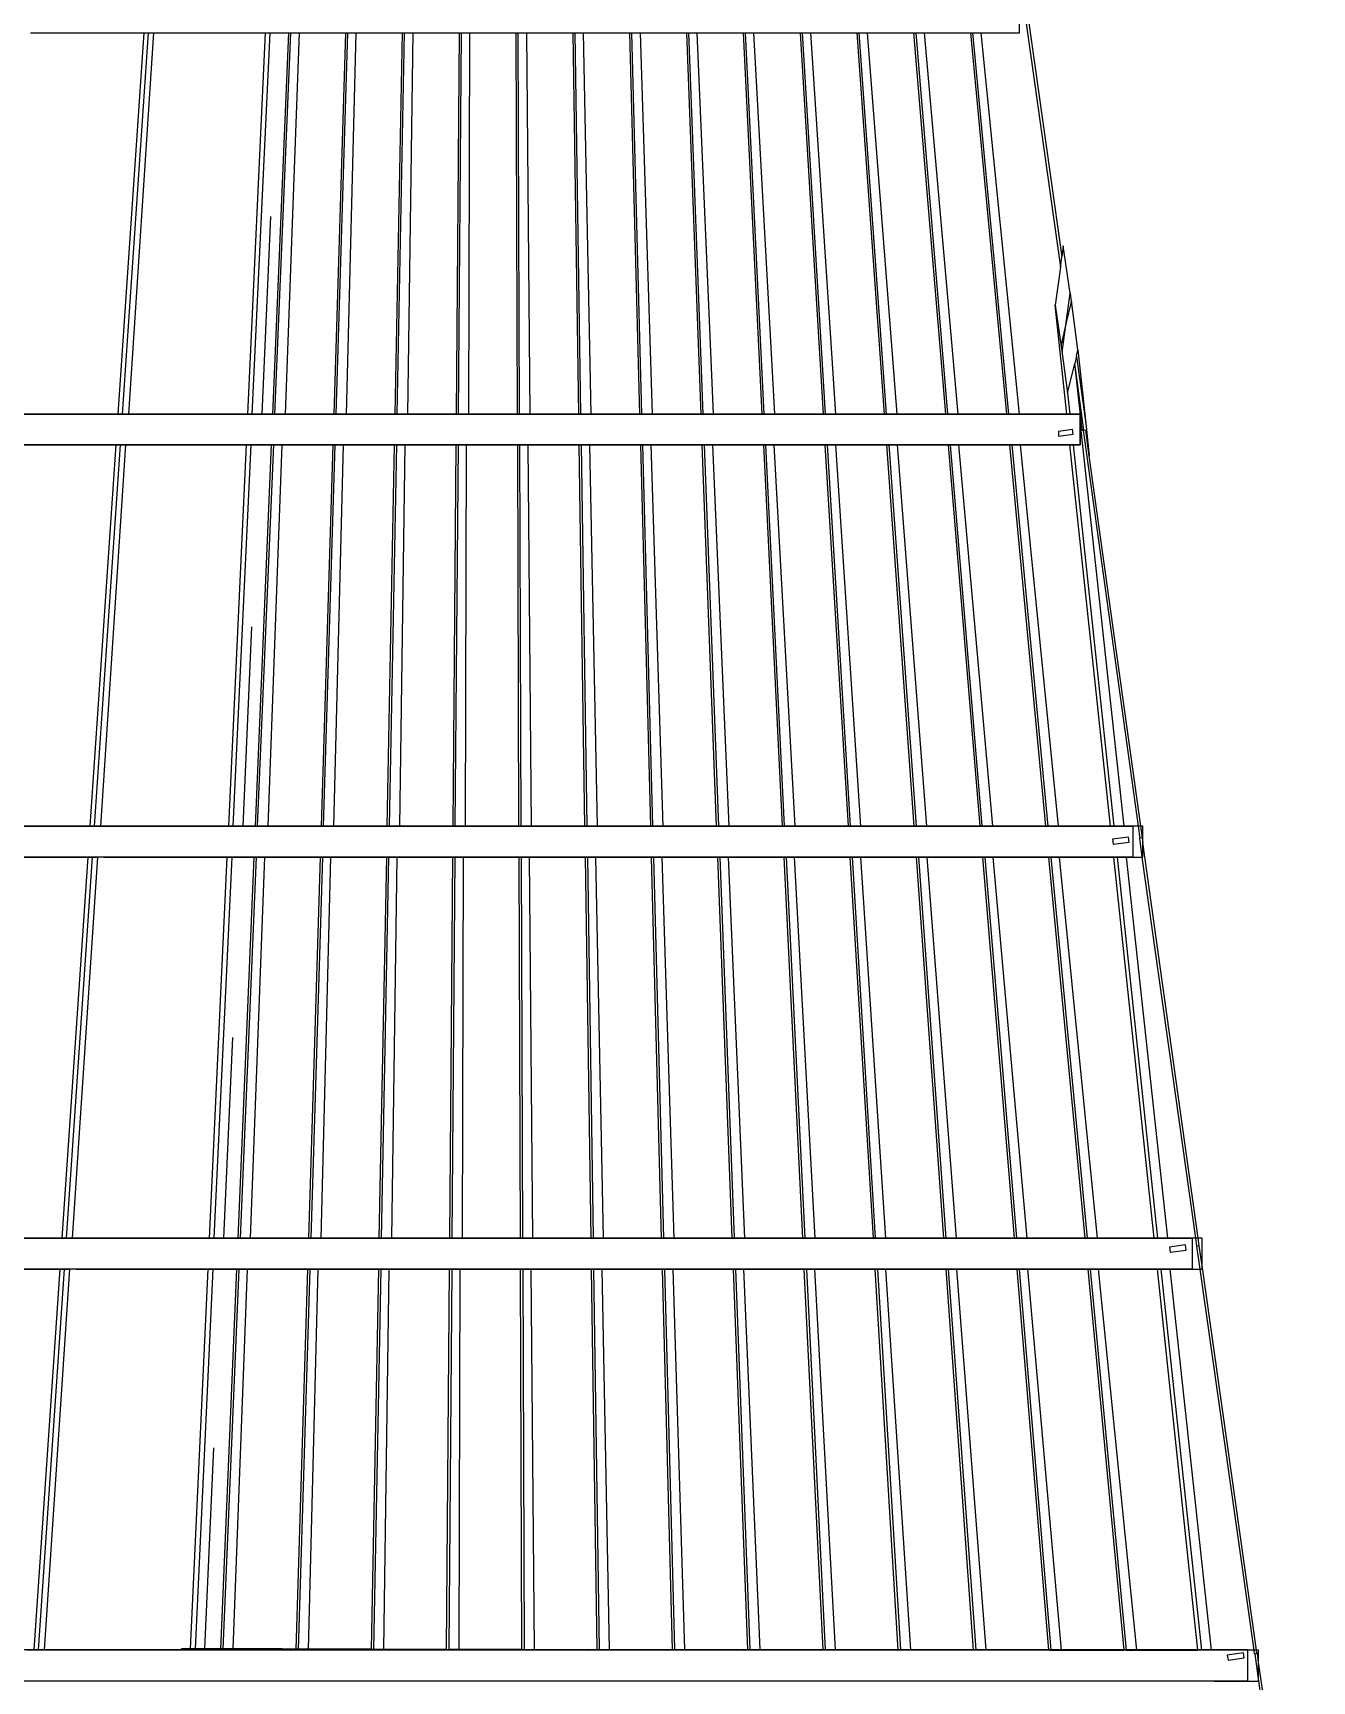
# Model space of a CAD drawing. Header units: millimetres. Extents: x 90964 to 877642, y 656808 to 1438307.
# Drawn here: x 858242 to 870658, y 1205727 to 1221727 of the extents above; entities that cross this region are included whole.
import ezdxf

# ---------------------------------------------------------------- set-up
doc = ezdxf.new("R2010")
doc.units = ezdxf.units.MM
doc.header["$LTSCALE"] = 300
doc.layers.add('ProfileEdges', color=7, linetype='Continuous')
doc.layers.add('SectionCutEdges', color=7, linetype='Continuous')

msp = doc.modelspace()

# ---------------------------------------------------------------- linework, layer by layer
at = {"color": 251}
for p, q in [((859318.6, 1221726.5), (859066.4, 1218026.5)), ((859359.7, 1221726.5), (859107.5, 1218026.5)), ((859412.6, 1221726.5), (859169.6, 1218026.5)), ((860328.6, 1218026.5), (860501.1, 1221726.5)), ((860540.1, 1221726.5), (860367.6, 1218026.5)), ((860723.9, 1221726.5), (860567.6, 1218026.5)), ((860743.6, 1221726.5), (860587.3, 1218026.5)), ((860825.3, 1221726.5), (860689.2, 1218026.5)), ((861275.5, 1221726.5), (861161.5, 1218026.5)), ((861295.2, 1221726.5), (861181.2, 1218026.5)), ((861376.8, 1221726.5), (861283, 1218026.5)), ((861827.1, 1221726.5), (861755.3, 1218026.5)), ((861846.8, 1221726.5), (861775, 1218026.5)), ((861928.4, 1221726.5), (861876.8, 1218026.5)), ((862378.7, 1221726.5), (862349.1, 1218026.5)), ((862398.4, 1221726.5), (862368.8, 1218026.5)), ((862480, 1221726.5), (862470.6, 1218026.5)), ((862930.3, 1221726.5), (862943, 1218026.5)), ((862949.9, 1221726.5), (862962.6, 1218026.5)), ((863031.6, 1221726.5), (863064.4, 1218026.5)), ((863481.8, 1221726.5), (863536.8, 1218026.5)), ((863501.5, 1221726.5), (863556.4, 1218026.5)), ((863583.2, 1221726.5), (863658.2, 1218026.5)), ((864033.4, 1221726.5), (864130.6, 1218026.5)), ((864053.1, 1221726.5), (864150.2, 1218026.5)), ((864134.8, 1221726.5), (864252.1, 1218026.5)), ((864584.9, 1221726.5), (864724.3, 1218026.5)), ((864604.6, 1221726.5), (864744, 1218026.5)), ((864686.4, 1221726.5), (864845.9, 1218026.5)), ((865136.5, 1221726.5), (865318.1, 1218026.5)), ((865156.1, 1221726.5), (865337.8, 1218026.5)), ((865237.9, 1221726.5), (865439.7, 1218026.5)), ((865688, 1221726.5), (865911.9, 1218026.5)), ((865707.7, 1221726.5), (865931.5, 1218026.5)), ((865789.5, 1221726.5), (866033.5, 1218026.5)), ((866239.5, 1221726.5), (866505.6, 1218026.5)), ((866259.2, 1221726.5), (866525.3, 1218026.5)), ((866341.1, 1221726.5), (866627.4, 1218026.5)), ((866791, 1221726.5), (867099.4, 1218026.5)), ((866810.7, 1221726.5), (867119, 1218026.5)), ((866892.8, 1221726.5), (867221.1, 1218026.5)), ((867342.5, 1221726.5), (867693.1, 1218026.5)), ((867362.2, 1221726.5), (867712.7, 1218026.5)), ((867444.4, 1221726.5), (867815, 1218026.5)), ((860549.3, 1219945.7), (860463.9, 1218026.5)), ((868311.2, 1219201.3), (868320.2, 1219117)), ((868277.3, 1218026.5), (868165, 1219084.4)), ((868386.2, 1218649.3), (868464.7, 1217910.1)), ((868425.2, 1217870.2), (868354.8, 1218517.4)), ((868285.8, 1218228.1), (868307.2, 1218026.5)), ((868406.9, 1217864.3), (868416.3, 1217865.6)), ((868434.9, 1217869), (868416, 1217868.9)), ((868416.3, 1217865.6), (868416.3, 1217865.6)), ((868833.2, 1214026.5), (868416.3, 1217865.6)), ((868425.2, 1217870.2), (868440, 1217870.2)), ((868440, 1217870.2), (868443.8, 1217870.1)), ((868460.9, 1217871.6), (868468.7, 1217872.6)), ((868468.6, 1217873.3), (868468.7, 1217872.9)), ((868468.7, 1217872.9), (868469, 1217872.8)), ((868468.7, 1217872.9), (868468.7, 1217872.7)), ((868469, 1217872.8), (868468.7, 1217872.7)), ((868468.7, 1217872.7), (868468.7, 1217872.6)), ((868469, 1217872.8), (868495.8, 1217620.8)), ((859046.5, 1217726.5), (858794.3, 1214026.5)), ((859088, 1217726.5), (858835.8, 1214026.5)), ((859140.3, 1217726.5), (858896.8, 1214026.5)), ((860142.3, 1214026.5), (860314.8, 1217726.5)), ((860356, 1217726.5), (860183.5, 1214026.5)), ((860555.2, 1217726.5), (860399, 1214026.5)), ((860576.3, 1217726.5), (860420, 1214026.5)), ((860657, 1217726.5), (860520.6, 1214026.5)), ((861152.5, 1217726.5), (861038.5, 1214026.5)), ((861173.6, 1217726.5), (861059.5, 1214026.5)), ((861254.3, 1217726.5), (861160.1, 1214026.5)), ((861749.7, 1217726.5), (861678, 1214026.5)), ((861770.8, 1217726.5), (861699, 1214026.5)), ((861851.5, 1217726.5), (861799.5, 1214026.5)), ((862347, 1217726.5), (862317.4, 1214026.5)), ((862368.1, 1217726.5), (862338.5, 1214026.5)), ((862448.7, 1217726.5), (862439, 1214026.5)), ((862944.2, 1217726.5), (862956.9, 1214026.5)), ((862965.3, 1217726.5), (862978, 1214026.5)), ((863046, 1217726.5), (863078.5, 1214026.5)), ((863541.5, 1217726.5), (863596.4, 1214026.5)), ((863562.5, 1217726.5), (863617.4, 1214026.5)), ((863643.2, 1217726.5), (863717.9, 1214026.5)), ((864138.7, 1217726.5), (864235.8, 1214026.5)), ((864159.7, 1217726.5), (864256.9, 1214026.5)), ((864240.4, 1217726.5), (864357.4, 1214026.5)), ((864735.9, 1217726.5), (864875.3, 1214026.5)), ((864756.9, 1217726.5), (864896.3, 1214026.5)), ((864837.7, 1217726.5), (864996.9, 1214026.5)), ((865333.1, 1217726.5), (865514.7, 1214026.5)), ((865354.1, 1217726.5), (865535.7, 1214026.5)), ((865435, 1217726.5), (865636.4, 1214026.5)), ((865930.3, 1217726.5), (866154.1, 1214026.5)), ((865951.3, 1217726.5), (866175.2, 1214026.5)), ((866032.2, 1217726.5), (866275.8, 1214026.5)), ((866527.4, 1217726.5), (866793.5, 1214026.5)), ((866548.5, 1217726.5), (866814.6, 1214026.5)), ((866629.5, 1217726.5), (866915.3, 1214026.5)), ((867124.6, 1217726.5), (867432.9, 1214026.5)), ((867145.6, 1217726.5), (867454, 1214026.5)), ((867226.8, 1217726.5), (867554.8, 1214026.5)), ((867721.7, 1217726.5), (868072.3, 1214026.5)), ((867742.8, 1217726.5), (868093.3, 1214026.5)), ((867824, 1217726.5), (868194.3, 1214026.5)), ((868701.4, 1214026.5), (868308.6, 1217726.5)), ((868340, 1217726.5), (868732.7, 1214026.5)), ((860364.6, 1215960.6), (860278.5, 1214026.5)), ((858774.4, 1213726.5), (858522.2, 1210026.5)), ((858816.2, 1213726.5), (858564, 1210026.5)), ((858868, 1213726.5), (858623.9, 1210026.5)), ((859956, 1210026.5), (860128.5, 1213726.5)), ((860171.9, 1213726.5), (859999.4, 1210026.5)), ((860386.6, 1213726.5), (860230.4, 1210026.5)), ((860409.1, 1213726.5), (860252.8, 1210026.5)), ((860488.7, 1213726.5), (860352, 1210026.5)), ((861029.5, 1213726.5), (860915.5, 1210026.5)), ((861052, 1213726.5), (860938, 1210026.5)), ((861131.6, 1213726.5), (861037.1, 1210026.5)), ((861672.5, 1213726.5), (861600.7, 1210026.5)), ((861694.9, 1213726.5), (861623.1, 1210026.5)), ((861774.5, 1213726.5), (861722.2, 1210026.5)), ((862315.4, 1213726.5), (862285.8, 1210026.5)), ((862337.8, 1213726.5), (862308.3, 1210026.5)), ((862417.4, 1213726.5), (862407.3, 1210026.5)), ((862958.3, 1213726.5), (862970.9, 1210026.5)), ((862980.7, 1213726.5), (862993.4, 1210026.5)), ((863060.3, 1213726.5), (863092.4, 1210026.5)), ((863601.1, 1213726.5), (863656.1, 1210026.5)), ((863623.6, 1213726.5), (863678.5, 1210026.5)), ((863703.2, 1213726.5), (863777.6, 1210026.5)), ((864244, 1213726.5), (864341.2, 1210026.5)), ((864266.4, 1213726.5), (864363.6, 1210026.5)), ((864346.1, 1213726.5), (864462.7, 1210026.5)), ((864886.9, 1213726.5), (865026.3, 1210026.5)), ((864909.3, 1213726.5), (865048.7, 1210026.5)), ((864989, 1213726.5), (865147.8, 1210026.5)), ((865529.7, 1213726.5), (865711.3, 1210026.5)), ((865552.1, 1213726.5), (865733.8, 1210026.5)), ((865631.9, 1213726.5), (865833, 1210026.5)), ((866172.6, 1213726.5), (866396.4, 1210026.5)), ((866195, 1213726.5), (866418.8, 1210026.5)), ((866274.8, 1213726.5), (866518.1, 1210026.5)), ((866815.4, 1213726.5), (867081.5, 1210026.5)), ((866837.8, 1213726.5), (867103.9, 1210026.5)), ((866917.8, 1213726.5), (867203.3, 1210026.5)), ((867458.2, 1213726.5), (867766.5, 1210026.5)), ((867480.6, 1213726.5), (867788.9, 1210026.5)), ((867560.7, 1213726.5), (867888.3, 1210026.5)), ((868101, 1213726.5), (868451.6, 1210026.5)), ((868123.4, 1213726.5), (868474, 1210026.5)), ((868203.7, 1213726.5), (868573.5, 1210026.5)), ((869125.6, 1210026.5), (868732.8, 1213726.5)), ((868765.4, 1213726.5), (869158.2, 1210026.5)), ((869258.1, 1210026.5), (868856.8, 1213726.5)), ((860179.9, 1211975.1), (860093.1, 1210026.5)), ((858502.2, 1209726.5), (858250.2, 1206029.1)), ((858544.3, 1209726.5), (858292.3, 1206029.9)), ((858595.6, 1209726.5), (858351.3, 1206029.9)), ((859770.3, 1206039.5), (859942.2, 1209726.5)), ((859987.8, 1209726.5), (859815.9, 1206039.5)), ((860218.1, 1209726.5), (860062.4, 1206038.5)), ((860241.9, 1209726.5), (860086.1, 1206038.5)), ((860320.5, 1209726.5), (860183.7, 1206038.5)), ((860906.7, 1209726.5), (860793, 1206036.4)), ((860930.4, 1209726.5), (860816.7, 1206036.5)), ((861009, 1209726.5), (860914.3, 1206036.5)), ((861595.2, 1209726.5), (861523.6, 1206035.2)), ((861619, 1209726.5), (861547.4, 1206035.6)), ((861697.5, 1209726.5), (861644.9, 1206035.6)), ((862283.8, 1209726.5), (862254.3, 1206034)), ((862307.6, 1209726.5), (862278.1, 1206034.7)), ((862386.1, 1209726.5), (862375.6, 1206034.7)), ((862972.4, 1209726.5), (862985, 1206032.9)), ((862996.1, 1209726.5), (863008.8, 1206033.9)), ((863074.6, 1209726.5), (863106.3, 1206033.9)), ((863660.9, 1209726.5), (863715.7, 1206031.7)), ((863684.6, 1209726.5), (863739.5, 1206033)), ((863763.2, 1209726.5), (863837, 1206033)), ((864349.4, 1209726.5), (864446.5, 1206030.5)), ((864373.2, 1209726.5), (864470.2, 1206032.1)), ((864451.8, 1209726.5), (864567.8, 1206032.1)), ((865037.9, 1209726.5), (865177.2, 1206029.3)), ((865061.7, 1209726.5), (865200.9, 1206031.2)), ((865140.3, 1209726.5), (865298.5, 1206031.2)), ((865726.4, 1209726.5), (865908, 1206028.2)), ((865750.2, 1209726.5), (865931.6, 1206030.4)), ((865828.9, 1209726.5), (866029.3, 1206030.4)), ((866414.9, 1209726.5), (866638.8, 1206027)), ((866438.7, 1209726.5), (866662.4, 1206029.5)), ((866517.5, 1209726.5), (866760.1, 1206029.5)), ((867103.4, 1209726.5), (867369.5, 1206026.5)), ((867127.2, 1209726.5), (867393.1, 1206028.6)), ((867206, 1209726.5), (867491, 1206028.6)), ((867791.9, 1209726.5), (868100.2, 1206026.5)), ((867815.6, 1209726.5), (868123.8, 1206027.7)), ((867894.7, 1209726.5), (868221.8, 1206027.7)), ((868480.4, 1209726.5), (868830.9, 1206026.5)), ((868504.1, 1209726.5), (868854.6, 1206026.9)), ((868583.2, 1209726.5), (868952.6, 1206026.9)), ((869549.9, 1206026.5), (869157.1, 1209726.5)), ((869190.7, 1209726.5), (869583.5, 1206026.5)), ((869683.1, 1206026.5), (869282.1, 1209726.5)), ((859995.2, 1207989.7), (859908.1, 1206039.5)), ((858197.3, 1206027.2), (858250.2, 1206029.1)), ((858250.2, 1206029.1), (858272.5, 1206029.9)), ((858272.5, 1206029.9), (858292.3, 1206029.9)), ((858292.3, 1206029.9), (858351.3, 1206029.9)), ((858351.3, 1206029.9), (859683.9, 1206029.9)), ((859683.8, 1206026.8), (859675.3, 1206026.5)), ((859683.8, 1206026.8), (859683.9, 1206029.9)), ((859683.8, 1206026.5), (859683.8, 1206026.8)), ((859683.9, 1206029.9), (859684, 1206039.5)), ((859770.3, 1206039.5), (859684, 1206039.5)), ((859797.5, 1206039.5), (859770.3, 1206039.5)), ((859815.9, 1206039.5), (859797.5, 1206039.5)), ((859908.1, 1206039.5), (859815.9, 1206039.5)), ((859929.5, 1206039.5), (859908.1, 1206039.5)), ((859929.5, 1206039.5), (859929.4, 1206026.5)), ((859999.2, 1206038.5), (859929.5, 1206039.5)), ((859953, 1206026.5), (859953.1, 1206038.5)), ((859999.2, 1206038.5), (859953.1, 1206038.5)), ((860062.4, 1206038.5), (859999.2, 1206038.5)), ((860086.1, 1206038.5), (860062.4, 1206038.5)), ((860183.7, 1206038.5), (860086.1, 1206038.5)), ((860660.4, 1206038.5), (860183.7, 1206038.5)), ((860660.4, 1206038.5), (860660.3, 1206026.5)), ((860792.4, 1206037.3), (860660.4, 1206038.5)), ((860683.8, 1206035.9), (860792.4, 1206036.4)), ((860683.8, 1206026.5), (860683.8, 1206035.9)), ((861391.1, 1206035.9), (860683.8, 1206035.9)), ((860792.4, 1206036.4), (860792.4, 1206037.3)), ((860792.4, 1206036.4), (860793, 1206036.4)), ((860793, 1206036.4), (860815.9, 1206036.5)), ((860815.9, 1206036.5), (860816.7, 1206036.5)), ((860816.7, 1206036.5), (860914.3, 1206036.5)), ((860914.3, 1206036.5), (861523.1, 1206036.5)), ((861523.1, 1206036.5), (861391.1, 1206035.9)), ((861391.1, 1206035.9), (861391.1, 1206026.5)), ((861414.5, 1206033.3), (861523.1, 1206035.2)), ((861414.6, 1206026.5), (861414.5, 1206033.3)), ((862121.8, 1206033.3), (861414.5, 1206033.3)), ((861523.1, 1206035.2), (861523.1, 1206036.5)), ((861523.1, 1206035.2), (861523.6, 1206035.2)), ((861523.6, 1206035.2), (861546.6, 1206035.6)), ((861546.6, 1206035.6), (861547.4, 1206035.6)), ((861547.4, 1206035.6), (861644.9, 1206035.6)), ((861644.9, 1206035.6), (862253.8, 1206035.6)), ((862253.8, 1206035.6), (862121.8, 1206033.3)), ((862121.8, 1206033.3), (862121.9, 1206026.5)), ((862145.3, 1206030.7), (862253.8, 1206034)), ((862145.4, 1206026.5), (862145.3, 1206030.7)), ((862852.5, 1206030.7), (862145.3, 1206030.7)), ((862253.8, 1206034), (862253.8, 1206035.6)), ((862253.8, 1206034), (862254.3, 1206034)), ((862254.3, 1206034), (862277.3, 1206034.7)), ((862277.3, 1206034.7), (862278.1, 1206034.7)), ((862278.1, 1206034.7), (862375.6, 1206034.7)), ((862375.6, 1206034.7), (862984.5, 1206034.7)), ((862984.5, 1206034.7), (862852.5, 1206030.7)), ((862852.5, 1206030.7), (862852.6, 1206026.5)), ((862876, 1206028.1), (862984.6, 1206032.8)), ((862876.1, 1206026.5), (862876, 1206028.1)), ((863583.3, 1206028.1), (862876, 1206028.1)), ((862984.6, 1206032.8), (862984.5, 1206034.7)), ((862984.6, 1206032.8), (862985, 1206032.9)), ((862985, 1206032.9), (863008, 1206033.9)), ((863008, 1206033.9), (863008.8, 1206033.9)), ((863008.8, 1206033.9), (863106.3, 1206033.9)), ((863106.3, 1206033.9), (863715.3, 1206033.9)), ((863715.3, 1206033.9), (863583.3, 1206028.1)), ((863583.3, 1206028.1), (863583.3, 1206026.5)), ((863624.2, 1206026.5), (863715.3, 1206031.7)), ((863715.3, 1206031.7), (863715.3, 1206033.9)), ((863715.3, 1206031.7), (863715.7, 1206031.7)), ((863715.7, 1206031.7), (863738.7, 1206033)), ((863738.7, 1206033), (863739.5, 1206033)), ((863739.5, 1206033), (863837, 1206033)), ((863837, 1206033), (864446, 1206033)), ((864446, 1206033), (864331.5, 1206026.5)), ((864389, 1206026.5), (864446.1, 1206030.5)), ((864446.1, 1206030.5), (864446, 1206033)), ((864446.1, 1206030.5), (864446.5, 1206030.5)), ((864446.5, 1206030.5), (864469.5, 1206032.1)), ((864469.5, 1206032.1), (864470.2, 1206032.1)), ((864470.2, 1206032.1), (864567.8, 1206032.1)), ((864567.8, 1206032.1), (865176.7, 1206032.1)), ((865176.7, 1206032.1), (865096.3, 1206026.5)), ((865143.1, 1206026.5), (865176.9, 1206029.3)), ((865176.9, 1206029.3), (865176.7, 1206032.1)), ((865176.9, 1206029.3), (865177.2, 1206029.3)), ((865177.2, 1206029.3), (865200.2, 1206031.2)), ((865200.2, 1206031.2), (865200.9, 1206031.2)), ((865200.9, 1206031.2), (865298.5, 1206031.2)), ((865298.5, 1206031.2), (865907.5, 1206031.2)), ((865907.5, 1206031.2), (865850.4, 1206026.5)), ((865890.8, 1206026.5), (865907.7, 1206028.1)), ((865907.7, 1206028.1), (865907.5, 1206031.2)), ((865907.7, 1206028.1), (865908, 1206028.2)), ((865908, 1206028.2), (865931, 1206030.4)), ((865931, 1206030.4), (865931.6, 1206030.4)), ((865931.6, 1206030.4), (866029.3, 1206030.4)), ((866029.3, 1206030.4), (866638.2, 1206030.4)), ((866638.2, 1206030.4), (866598.1, 1206026.5)), ((866634.5, 1206026.5), (866638.5, 1206027)), ((866638.5, 1206027), (866638.2, 1206030.4)), ((866638.5, 1206027), (866638.8, 1206027)), ((866638.8, 1206027), (866661.7, 1206029.5)), ((866661.7, 1206029.5), (866662.4, 1206029.5)), ((866662.4, 1206029.5), (866760.1, 1206029.5)), ((866760.1, 1206029.5), (867369, 1206029.5)), ((867369, 1206029.5), (867341.8, 1206026.5)), ((867369.3, 1206026.5), (867369, 1206029.5)), ((867375.4, 1206026.5), (867392.5, 1206028.6)), ((867392.5, 1206028.6), (867393.1, 1206028.6)), ((867393.1, 1206028.6), (867491, 1206028.6)), ((867491, 1206028.6), (868099.8, 1206028.6)), ((868099.8, 1206028.6), (868082.7, 1206026.5)), ((868100, 1206026.5), (868099.8, 1206028.6)), ((868114.4, 1206026.5), (868123.3, 1206027.7)), ((868123.3, 1206027.7), (868123.8, 1206027.7)), ((868123.8, 1206027.7), (868221.8, 1206027.7)), ((868221.8, 1206027.7), (868830.6, 1206027.7)), ((868830.6, 1206027.7), (868821.6, 1206026.5)), ((868830.7, 1206026.5), (868830.6, 1206027.7)), ((868851.9, 1206026.5), (868854.1, 1206026.9)), ((868854.1, 1206026.5), (868854.1, 1206026.9)), ((868854.1, 1206026.9), (868854.6, 1206026.9)), ((868854.6, 1206026.9), (868854.6, 1206026.5)), ((868854.6, 1206026.9), (868952.6, 1206026.9)), ((868952.6, 1206026.9), (868952.7, 1206026.5)), ((868952.6, 1206026.9), (869549.5, 1206026.9)), ((869549.5, 1206026.9), (869547.3, 1206026.5)), ((869549.5, 1206026.5), (869549.5, 1206026.9))]:
    msp.add_line(p, q, dxfattribs=at)
at = {"layer": 'ProfileEdges'}
for points in [[(868406.9, 1217726.5), (846388.1, 1217726.5), (846388.1, 1218026.5), (868406.9, 1218026.5)], [(846388.1, 1214026.5), (868917.1, 1214026.5), (868917.1, 1213726.5), (846388.1, 1213726.5)], [(869493.4, 1209726.5), (846388.1, 1209726.5), (846388.1, 1210026.5), (869493.4, 1210026.5)], [(846388.1, 1206034.3), (870031.1, 1206034.3), (870031.1, 1205726.5), (846388.1, 1205726.5)]]:
    msp.add_lwpolyline(points, close=True, dxfattribs=at)
at = {"layer": 'SectionCutEdges', "color": 251}
for p, q in [((867818.4, 1221726.5), (867818.4, 1221955.1)), ((867862.2, 1221956.6), (868215.7, 1219453.9)), ((867889, 1221959.9), (868229.1, 1219551.7)), ((858218.7, 1221726.5), (859197.4, 1221726.5)), ((859197.4, 1221726.5), (859318.6, 1221726.5)), ((859318.6, 1221726.5), (859359.7, 1221726.5)), ((859359.7, 1221726.5), (859395.6, 1221726.5)), ((859395.6, 1221726.5), (859412.6, 1221726.5)), ((859412.6, 1221726.5), (859478.3, 1221726.5)), ((859478.3, 1221726.5), (860501.1, 1221726.5)), ((860501.1, 1221726.5), (860525.8, 1221726.5)), ((860525.8, 1221726.5), (860540.1, 1221726.5)), ((860540.1, 1221726.5), (860614.8, 1221726.5)), ((860614.8, 1221726.5), (860628.6, 1221726.5)), ((860628.6, 1221726.5), (860723.9, 1221726.5)), ((860723.9, 1221726.5), (860743.6, 1221726.5)), ((860743.6, 1221726.5), (860816.5, 1221726.5)), ((860816.5, 1221726.5), (860825.3, 1221726.5)), ((860825.3, 1221726.5), (861275.5, 1221726.5)), ((861275.5, 1221726.5), (861295.2, 1221726.5)), ((861295.2, 1221726.5), (861364.9, 1221726.5)), ((861364.9, 1221726.5), (861376.8, 1221726.5)), ((861376.8, 1221726.5), (861827.1, 1221726.5)), ((861827.1, 1221726.5), (861846.8, 1221726.5)), ((861846.8, 1221726.5), (861913.2, 1221726.5)), ((861913.2, 1221726.5), (861928.4, 1221726.5)), ((861928.4, 1221726.5), (862378.7, 1221726.5)), ((862378.7, 1221726.5), (862398.4, 1221726.5)), ((862398.4, 1221726.5), (862461.5, 1221726.5)), ((862461.5, 1221726.5), (862480, 1221726.5)), ((862480, 1221726.5), (862930.3, 1221726.5)), ((862930.3, 1221726.5), (862949.9, 1221726.5)), ((862949.9, 1221726.5), (863009.9, 1221726.5)), ((863009.9, 1221726.5), (863031.6, 1221726.5)), ((863031.6, 1221726.5), (863481.8, 1221726.5)), ((863481.8, 1221726.5), (863501.5, 1221726.5)), ((863501.5, 1221726.5), (863558.2, 1221726.5)), ((863558.2, 1221726.5), (863583.2, 1221726.5)), ((863583.2, 1221726.5), (864033.4, 1221726.5)), ((864033.4, 1221726.5), (864053.1, 1221726.5)), ((864053.1, 1221726.5), (864106.6, 1221726.5)), ((864106.6, 1221726.5), (864134.8, 1221726.5)), ((864134.8, 1221726.5), (864584.9, 1221726.5)), ((864584.9, 1221726.5), (864604.6, 1221726.5)), ((864604.6, 1221726.5), (864654.9, 1221726.5)), ((864654.9, 1221726.5), (864686.4, 1221726.5)), ((864686.4, 1221726.5), (865136.5, 1221726.5)), ((865136.5, 1221726.5), (865156.1, 1221726.5)), ((865156.1, 1221726.5), (865203.3, 1221726.5)), ((865203.3, 1221726.5), (865237.9, 1221726.5)), ((865237.9, 1221726.5), (865688, 1221726.5)), ((865688, 1221726.5), (865707.7, 1221726.5)), ((865707.7, 1221726.5), (865751.6, 1221726.5)), ((865751.6, 1221726.5), (865789.5, 1221726.5)), ((865789.5, 1221726.5), (866239.5, 1221726.5)), ((866239.5, 1221726.5), (866259.2, 1221726.5)), ((866259.2, 1221726.5), (866300, 1221726.5)), ((866300, 1221726.5), (866341.1, 1221726.5)), ((866341.1, 1221726.5), (866791, 1221726.5)), ((866791, 1221726.5), (866810.7, 1221726.5)), ((866810.7, 1221726.5), (866848.3, 1221726.5)), ((866848.3, 1221726.5), (866892.8, 1221726.5)), ((866892.8, 1221726.5), (867342.5, 1221726.5)), ((867342.5, 1221726.5), (867362.2, 1221726.5)), ((867362.2, 1221726.5), (867396.7, 1221726.5)), ((867396.7, 1221726.5), (867444.4, 1221726.5)), ((867444.4, 1221726.5), (867818.4, 1221726.5)), ((868215.7, 1219453.9), (868229.1, 1219551.7)), ((868243.8, 1219658.7), (868229.1, 1219551.7)), ((868311.2, 1219201.3), (868243.8, 1219658.7)), ((868215.7, 1219453.9), (868165, 1219084.4)), ((868271.8, 1218914.2), (868311.2, 1219201.3)), ((868165, 1219084.4), (868226.9, 1218664.6)), ((868320.2, 1219117), (868271.8, 1218914.2)), ((868322, 1219124.8), (868320.2, 1219117)), ((868386.2, 1218649.3), (868322, 1219124.8)), ((868271.8, 1218914.2), (868221.6, 1218703.6)), ((868232.4, 1218627), (868271.8, 1218914.2)), ((868221.6, 1218703.6), (868226.9, 1218664.6)), ((868226.9, 1218664.6), (868232.4, 1218627)), ((868226.9, 1218664.6), (868285.8, 1218228.1)), ((868371.4, 1218587.2), (868354.8, 1218517.4)), ((868371.4, 1218587.2), (868386.2, 1218649.3)), ((868371.4, 1218586.9), (868371.4, 1218587.2)), ((868371.4, 1218586.9), (868464.7, 1217910.1)), ((868285.8, 1218228.1), (868354.8, 1218517.4)), ((868443.8, 1217870.1), (868354.8, 1218517.4)), ((859009.6, 1218026.5), (857836.6, 1218026.5)), ((859066.4, 1218026.5), (859009.6, 1218026.5)), ((859107.5, 1218026.5), (859066.4, 1218026.5)), ((859147.3, 1218026.5), (859107.5, 1218026.5)), ((859169.6, 1218026.5), (859147.3, 1218026.5)), ((859243.8, 1218026.5), (859169.6, 1218026.5)), ((860328.6, 1218026.5), (859243.8, 1218026.5)), ((860353.3, 1218026.5), (860328.6, 1218026.5)), ((860367.6, 1218026.5), (860353.3, 1218026.5)), ((860437.8, 1218026.5), (860367.6, 1218026.5)), ((860463.9, 1218026.5), (860437.8, 1218026.5)), ((860567.6, 1218026.5), (860463.9, 1218026.5)), ((860587.3, 1218026.5), (860567.6, 1218026.5)), ((860656.3, 1218026.5), (860587.3, 1218026.5)), ((860689.2, 1218026.5), (860656.3, 1218026.5)), ((861161.5, 1218026.5), (860689.2, 1218026.5)), ((861181.2, 1218026.5), (861161.5, 1218026.5)), ((861250.1, 1218026.5), (861181.2, 1218026.5)), ((861283, 1218026.5), (861250.1, 1218026.5)), ((861755.3, 1218026.5), (861283, 1218026.5)), ((861775, 1218026.5), (861755.3, 1218026.5)), ((861843.9, 1218026.5), (861775, 1218026.5)), ((861876.8, 1218026.5), (861843.9, 1218026.5)), ((862349.1, 1218026.5), (861876.8, 1218026.5)), ((862368.8, 1218026.5), (862349.1, 1218026.5)), ((862437.8, 1218026.5), (862368.8, 1218026.5)), ((862470.6, 1218026.5), (862437.8, 1218026.5)), ((862943, 1218026.5), (862470.6, 1218026.5)), ((862962.6, 1218026.5), (862943, 1218026.5)), ((863031.6, 1218026.5), (862962.6, 1218026.5)), ((863064.4, 1218026.5), (863031.6, 1218026.5)), ((863536.8, 1218026.5), (863064.4, 1218026.5)), ((863556.4, 1218026.5), (863536.8, 1218026.5)), ((863625.4, 1218026.5), (863556.4, 1218026.5)), ((863658.2, 1218026.5), (863625.4, 1218026.5)), ((864130.6, 1218026.5), (863658.2, 1218026.5)), ((864150.2, 1218026.5), (864130.6, 1218026.5)), ((864219.2, 1218026.5), (864150.2, 1218026.5)), ((864252.1, 1218026.5), (864219.2, 1218026.5)), ((864724.3, 1218026.5), (864252.1, 1218026.5)), ((864744, 1218026.5), (864724.3, 1218026.5)), ((864813, 1218026.5), (864744, 1218026.5)), ((864845.9, 1218026.5), (864813, 1218026.5)), ((865318.1, 1218026.5), (864845.9, 1218026.5)), ((865337.8, 1218026.5), (865318.1, 1218026.5)), ((865406.8, 1218026.5), (865337.8, 1218026.5)), ((865439.7, 1218026.5), (865406.8, 1218026.5)), ((865911.9, 1218026.5), (865439.7, 1218026.5)), ((865931.5, 1218026.5), (865911.9, 1218026.5)), ((866000.6, 1218026.5), (865931.5, 1218026.5)), ((866033.5, 1218026.5), (866000.6, 1218026.5)), ((866505.6, 1218026.5), (866033.5, 1218026.5)), ((866525.3, 1218026.5), (866505.6, 1218026.5)), ((866594.4, 1218026.5), (866525.3, 1218026.5)), ((866627.4, 1218026.5), (866594.4, 1218026.5)), ((867099.4, 1218026.5), (866627.4, 1218026.5)), ((867119, 1218026.5), (867099.4, 1218026.5)), ((867188.2, 1218026.5), (867119, 1218026.5)), ((867221.1, 1218026.5), (867188.2, 1218026.5)), ((867693.1, 1218026.5), (867221.1, 1218026.5)), ((867712.7, 1218026.5), (867693.1, 1218026.5)), ((867782.1, 1218026.5), (867712.7, 1218026.5)), ((867815, 1218026.5), (867782.1, 1218026.5)), ((868277.3, 1218026.5), (867815, 1218026.5)), ((868294.6, 1218026.5), (868277.3, 1218026.5)), ((868307.2, 1218026.5), (868294.6, 1218026.5)), ((868387, 1218026.5), (868307.2, 1218026.5)), ((868406.9, 1218026.5), (868387, 1218026.5)), ((868406.9, 1217864.3), (868406.9, 1218026.5)), ((868197.5, 1217861.8), (868333, 1217880.4)), ((868197.5, 1217861.8), (868197.5, 1217811.3)), ((868197.5, 1217811.3), (868340.4, 1217831)), ((868340.4, 1217831), (868333, 1217880.4)), ((868406.9, 1217726.5), (868406.9, 1217864.3)), ((868440.1, 1217869.7), (868434.9, 1217869)), ((868434.9, 1217869), (868969.3, 1214026.5)), ((868443.8, 1217870.1), (868440.1, 1217869.7)), ((868443.8, 1217870.1), (868460.8, 1217872.3)), ((868460.8, 1217872.3), (868468.6, 1217873.3)), ((868460.9, 1217871.6), (868460.8, 1217872.3)), ((868495.8, 1217620.8), (868460.9, 1217871.6)), ((868464.7, 1217910.1), (868469.8, 1217873.4)), ((868468.6, 1217873.3), (868469.8, 1217873.4)), ((857864.9, 1217726.5), (858920.3, 1217726.5)), ((858920.3, 1217726.5), (859046.5, 1217726.5)), ((859046.5, 1217726.5), (859088, 1217726.5)), ((859088, 1217726.5), (859122.9, 1217726.5)), ((859122.9, 1217726.5), (859140.3, 1217726.5)), ((859140.3, 1217726.5), (859209.5, 1217726.5)), ((859209.5, 1217726.5), (860314.8, 1217726.5)), ((860314.8, 1217726.5), (860340.3, 1217726.5)), ((860340.3, 1217726.5), (860356, 1217726.5)), ((860356, 1217726.5), (860429.1, 1217726.5)), ((860429.1, 1217726.5), (860443.3, 1217726.5)), ((860443.3, 1217726.5), (860555.2, 1217726.5)), ((860555.2, 1217726.5), (860576.3, 1217726.5)), ((860576.3, 1217726.5), (860647.7, 1217726.5)), ((860647.7, 1217726.5), (860657, 1217726.5)), ((860657, 1217726.5), (861152.5, 1217726.5)), ((861152.5, 1217726.5), (861173.6, 1217726.5)), ((861173.6, 1217726.5), (861241.7, 1217726.5)), ((861241.7, 1217726.5), (861254.3, 1217726.5)), ((861254.3, 1217726.5), (861749.7, 1217726.5)), ((861749.7, 1217726.5), (861770.8, 1217726.5)), ((861770.8, 1217726.5), (861835.8, 1217726.5)), ((861835.8, 1217726.5), (861851.5, 1217726.5)), ((861851.5, 1217726.5), (862347, 1217726.5)), ((862347, 1217726.5), (862368.1, 1217726.5)), ((862368.1, 1217726.5), (862429.8, 1217726.5)), ((862429.8, 1217726.5), (862448.7, 1217726.5)), ((862448.7, 1217726.5), (862944.2, 1217726.5)), ((862944.2, 1217726.5), (862965.3, 1217726.5)), ((862965.3, 1217726.5), (863023.9, 1217726.5)), ((863023.9, 1217726.5), (863046, 1217726.5)), ((863046, 1217726.5), (863541.5, 1217726.5)), ((863541.5, 1217726.5), (863562.5, 1217726.5)), ((863562.5, 1217726.5), (863617.9, 1217726.5)), ((863617.9, 1217726.5), (863643.2, 1217726.5)), ((863643.2, 1217726.5), (864138.7, 1217726.5)), ((864138.7, 1217726.5), (864159.7, 1217726.5)), ((864159.7, 1217726.5), (864212, 1217726.5)), ((864212, 1217726.5), (864240.4, 1217726.5)), ((864240.4, 1217726.5), (864735.9, 1217726.5)), ((864735.9, 1217726.5), (864756.9, 1217726.5)), ((864756.9, 1217726.5), (864806, 1217726.5)), ((864806, 1217726.5), (864837.7, 1217726.5)), ((864837.7, 1217726.5), (865333.1, 1217726.5)), ((865333.1, 1217726.5), (865354.1, 1217726.5)), ((865354.1, 1217726.5), (865400.1, 1217726.5)), ((865400.1, 1217726.5), (865435, 1217726.5)), ((865435, 1217726.5), (865930.3, 1217726.5)), ((865930.3, 1217726.5), (865951.3, 1217726.5)), ((865951.3, 1217726.5), (865994.2, 1217726.5)), ((865994.2, 1217726.5), (866032.2, 1217726.5)), ((866032.2, 1217726.5), (866527.4, 1217726.5)), ((866527.4, 1217726.5), (866548.5, 1217726.5)), ((866548.5, 1217726.5), (866588.2, 1217726.5)), ((866588.2, 1217726.5), (866629.5, 1217726.5)), ((866629.5, 1217726.5), (867124.6, 1217726.5)), ((867124.6, 1217726.5), (867145.6, 1217726.5)), ((867145.6, 1217726.5), (867182.3, 1217726.5)), ((867182.3, 1217726.5), (867226.8, 1217726.5)), ((867226.8, 1217726.5), (867721.7, 1217726.5)), ((867721.7, 1217726.5), (867742.8, 1217726.5)), ((867742.8, 1217726.5), (867776.3, 1217726.5)), ((867776.3, 1217726.5), (867824, 1217726.5)), ((867824, 1217726.5), (868308.6, 1217726.5)), ((868308.6, 1217726.5), (868327, 1217726.5)), ((868327, 1217726.5), (868340, 1217726.5)), ((868340, 1217726.5), (868378.7, 1217726.5)), ((868378.7, 1217726.5), (868406.9, 1217726.5)), ((868995.6, 1214026.5), (868495.8, 1217620.8)), ((858733.4, 1214026.5), (857474.2, 1214026.5)), ((858794.3, 1214026.5), (858733.4, 1214026.5)), ((858835.8, 1214026.5), (858794.3, 1214026.5)), ((858876.8, 1214026.5), (858835.8, 1214026.5)), ((858896.8, 1214026.5), (858876.8, 1214026.5)), ((858970.6, 1214026.5), (858896.8, 1214026.5)), ((860142.3, 1214026.5), (858970.6, 1214026.5)), ((860167.8, 1214026.5), (860142.3, 1214026.5)), ((860183.5, 1214026.5), (860167.8, 1214026.5)), ((860252.7, 1214026.5), (860183.5, 1214026.5)), ((860278.5, 1214026.5), (860252.7, 1214026.5)), ((860399, 1214026.5), (860278.5, 1214026.5)), ((860420, 1214026.5), (860399, 1214026.5)), ((860488.1, 1214026.5), (860420, 1214026.5)), ((860520.6, 1214026.5), (860488.1, 1214026.5)), ((861038.5, 1214026.5), (860520.6, 1214026.5)), ((861059.5, 1214026.5), (861038.5, 1214026.5)), ((861127.6, 1214026.5), (861059.5, 1214026.5)), ((861160.1, 1214026.5), (861127.6, 1214026.5)), ((861678, 1214026.5), (861160.1, 1214026.5)), ((861699, 1214026.5), (861678, 1214026.5)), ((861767.1, 1214026.5), (861699, 1214026.5)), ((861799.5, 1214026.5), (861767.1, 1214026.5)), ((862317.4, 1214026.5), (861799.5, 1214026.5)), ((862338.5, 1214026.5), (862317.4, 1214026.5)), ((862406.5, 1214026.5), (862338.5, 1214026.5)), ((862439, 1214026.5), (862406.5, 1214026.5)), ((862956.9, 1214026.5), (862439, 1214026.5)), ((862978, 1214026.5), (862956.9, 1214026.5)), ((863046, 1214026.5), (862978, 1214026.5)), ((863078.5, 1214026.5), (863046, 1214026.5)), ((863596.4, 1214026.5), (863078.5, 1214026.5)), ((863617.4, 1214026.5), (863596.4, 1214026.5)), ((863685.5, 1214026.5), (863617.4, 1214026.5)), ((863717.9, 1214026.5), (863685.5, 1214026.5)), ((864235.8, 1214026.5), (863717.9, 1214026.5)), ((864256.9, 1214026.5), (864235.8, 1214026.5)), ((864324.9, 1214026.5), (864256.9, 1214026.5)), ((864357.4, 1214026.5), (864324.9, 1214026.5)), ((864875.3, 1214026.5), (864357.4, 1214026.5)), ((864896.3, 1214026.5), (864875.3, 1214026.5)), ((864964.4, 1214026.5), (864896.3, 1214026.5)), ((864996.9, 1214026.5), (864964.4, 1214026.5)), ((865514.7, 1214026.5), (864996.9, 1214026.5)), ((865535.7, 1214026.5), (865514.7, 1214026.5)), ((865603.9, 1214026.5), (865535.7, 1214026.5)), ((865636.4, 1214026.5), (865603.9, 1214026.5)), ((866154.1, 1214026.5), (865636.4, 1214026.5)), ((866175.2, 1214026.5), (866154.1, 1214026.5)), ((866243.3, 1214026.5), (866175.2, 1214026.5)), ((866275.8, 1214026.5), (866243.3, 1214026.5)), ((866793.5, 1214026.5), (866275.8, 1214026.5)), ((866814.6, 1214026.5), (866793.5, 1214026.5)), ((866882.8, 1214026.5), (866814.6, 1214026.5)), ((866915.3, 1214026.5), (866882.8, 1214026.5)), ((867432.9, 1214026.5), (866915.3, 1214026.5)), ((867454, 1214026.5), (867432.9, 1214026.5)), ((867522.3, 1214026.5), (867454, 1214026.5)), ((867554.8, 1214026.5), (867522.3, 1214026.5)), ((868072.3, 1214026.5), (867554.8, 1214026.5)), ((868093.3, 1214026.5), (868072.3, 1214026.5)), ((868161.7, 1214026.5), (868093.3, 1214026.5)), ((868194.3, 1214026.5), (868161.7, 1214026.5)), ((868701.4, 1214026.5), (868194.3, 1214026.5)), ((868719.8, 1214026.5), (868701.4, 1214026.5)), ((868732.7, 1214026.5), (868719.8, 1214026.5)), ((868876.9, 1213920.5), (868721.6, 1213899.1)), ((868812.3, 1214026.5), (868732.7, 1214026.5)), ((868833.2, 1214026.5), (868812.3, 1214026.5)), ((868874, 1214026.5), (868833.2, 1214026.5)), ((868969.3, 1214026.5), (868874, 1214026.5)), ((868884.3, 1213871), (868876.9, 1213920.5)), ((868969.3, 1214026.5), (868985.5, 1213909.9)), ((868995.6, 1214026.5), (868969.3, 1214026.5)), ((869014, 1214026.5), (868995.6, 1214026.5)), ((869011.4, 1213913.2), (868995.6, 1214026.5)), ((869014, 1213867.9), (869014, 1214026.5)), ((868721.6, 1213899.1), (868729.1, 1213849.6)), ((868729.1, 1213849.6), (868884.3, 1213871)), ((868985.5, 1213909.9), (868981.8, 1213909.4)), ((868981.8, 1213909.4), (869007.4, 1213726.5)), ((869007.7, 1213912.7), (868985.5, 1213909.9)), ((869007.7, 1213912.7), (869011.4, 1213913.2)), ((869007.7, 1213912.7), (869014, 1213867.9)), ((869014, 1213726.5), (869014, 1213867.9)), ((869552.6, 1210026.5), (869014, 1213867.9)), ((857505.8, 1213726.5), (858629.6, 1213726.5)), ((858629.6, 1213726.5), (858774.4, 1213726.5)), ((858774.4, 1213726.5), (858816.2, 1213726.5)), ((858816.2, 1213726.5), (858851.9, 1213726.5)), ((858851.9, 1213726.5), (858868, 1213726.5)), ((858931.2, 1213726.5), (858868, 1213726.5)), ((858931.2, 1213726.5), (860128.5, 1213726.5)), ((860128.5, 1213726.5), (860154.8, 1213726.5)), ((860154.8, 1213726.5), (860171.9, 1213726.5)), ((860171.9, 1213726.5), (860243.3, 1213726.5)), ((860243.3, 1213726.5), (860258, 1213726.5)), ((860258, 1213726.5), (860386.6, 1213726.5)), ((860386.6, 1213726.5), (860409.1, 1213726.5)), ((860409.1, 1213726.5), (860478.8, 1213726.5)), ((860478.8, 1213726.5), (860488.7, 1213726.5)), ((860488.7, 1213726.5), (861029.5, 1213726.5)), ((861029.5, 1213726.5), (861052, 1213726.5)), ((861052, 1213726.5), (861118.6, 1213726.5)), ((861118.6, 1213726.5), (861131.6, 1213726.5)), ((861131.6, 1213726.5), (861672.5, 1213726.5)), ((861672.5, 1213726.5), (861694.9, 1213726.5)), ((861694.9, 1213726.5), (861758.3, 1213726.5)), ((861758.3, 1213726.5), (861774.5, 1213726.5)), ((861774.5, 1213726.5), (862315.4, 1213726.5)), ((862315.4, 1213726.5), (862337.8, 1213726.5)), ((862337.8, 1213726.5), (862398.1, 1213726.5)), ((862398.1, 1213726.5), (862417.4, 1213726.5)), ((862417.4, 1213726.5), (862958.3, 1213726.5)), ((862958.3, 1213726.5), (862980.7, 1213726.5)), ((862980.7, 1213726.5), (863037.9, 1213726.5)), ((863037.9, 1213726.5), (863060.3, 1213726.5)), ((863060.3, 1213726.5), (863601.1, 1213726.5)), ((863601.1, 1213726.5), (863623.6, 1213726.5)), ((863623.6, 1213726.5), (863677.7, 1213726.5)), ((863677.7, 1213726.5), (863703.2, 1213726.5)), ((863703.2, 1213726.5), (864244, 1213726.5)), ((864244, 1213726.5), (864266.4, 1213726.5)), ((864266.4, 1213726.5), (864317.4, 1213726.5)), ((864317.4, 1213726.5), (864346.1, 1213726.5)), ((864346.1, 1213726.5), (864886.9, 1213726.5)), ((864886.9, 1213726.5), (864909.3, 1213726.5)), ((864909.3, 1213726.5), (864957.2, 1213726.5)), ((864957.2, 1213726.5), (864989, 1213726.5)), ((864989, 1213726.5), (865529.7, 1213726.5)), ((865529.7, 1213726.5), (865552.1, 1213726.5)), ((865552.1, 1213726.5), (865597, 1213726.5)), ((865597, 1213726.5), (865631.9, 1213726.5)), ((865631.9, 1213726.5), (866172.6, 1213726.5)), ((866172.6, 1213726.5), (866195, 1213726.5)), ((866195, 1213726.5), (866236.8, 1213726.5)), ((866236.8, 1213726.5), (866274.8, 1213726.5)), ((866274.8, 1213726.5), (866815.4, 1213726.5)), ((866815.4, 1213726.5), (866837.8, 1213726.5)), ((866837.8, 1213726.5), (866876.5, 1213726.5)), ((866876.5, 1213726.5), (866917.8, 1213726.5)), ((866917.8, 1213726.5), (867458.2, 1213726.5)), ((867458.2, 1213726.5), (867480.6, 1213726.5)), ((867480.6, 1213726.5), (867516.3, 1213726.5)), ((867516.3, 1213726.5), (867560.7, 1213726.5)), ((867560.7, 1213726.5), (868101, 1213726.5)), ((868101, 1213726.5), (868123.4, 1213726.5)), ((868123.4, 1213726.5), (868156.1, 1213726.5)), ((868156.1, 1213726.5), (868203.7, 1213726.5)), ((868203.7, 1213726.5), (868732.8, 1213726.5)), ((868732.8, 1213726.5), (868752.1, 1213726.5)), ((868752.1, 1213726.5), (868765.4, 1213726.5)), ((868765.4, 1213726.5), (868804, 1213726.5)), ((868804, 1213726.5), (868856.8, 1213726.5)), ((868856.8, 1213726.5), (868973.5, 1213726.5)), ((868973.5, 1213726.5), (869007.4, 1213726.5)), ((869007.4, 1213726.5), (869526.2, 1210026.5)), ((869007.4, 1213726.5), (869014, 1213726.5)), ((858458.4, 1210026.5), (857115.5, 1210026.5)), ((858522.2, 1210026.5), (858458.4, 1210026.5)), ((858564, 1210026.5), (858522.2, 1210026.5)), ((858604.3, 1210026.5), (858564, 1210026.5)), ((858623.9, 1210026.5), (858604.3, 1210026.5)), ((858697.8, 1210026.5), (858623.9, 1210026.5)), ((859956, 1210026.5), (858697.8, 1210026.5)), ((859982.4, 1210026.5), (859956, 1210026.5)), ((859999.4, 1210026.5), (859982.4, 1210026.5)), ((860067.6, 1210026.5), (859999.4, 1210026.5)), ((860093.1, 1210026.5), (860067.6, 1210026.5)), ((860230.4, 1210026.5), (860093.1, 1210026.5)), ((860252.8, 1210026.5), (860230.4, 1210026.5)), ((860319.9, 1210026.5), (860252.8, 1210026.5)), ((860352, 1210026.5), (860319.9, 1210026.5)), ((860915.5, 1210026.5), (860352, 1210026.5)), ((860938, 1210026.5), (860915.5, 1210026.5)), ((861005, 1210026.5), (860938, 1210026.5)), ((861037.1, 1210026.5), (861005, 1210026.5)), ((861600.7, 1210026.5), (861037.1, 1210026.5)), ((861623.1, 1210026.5), (861600.7, 1210026.5)), ((861690.2, 1210026.5), (861623.1, 1210026.5)), ((861722.2, 1210026.5), (861690.2, 1210026.5)), ((862285.8, 1210026.5), (861722.2, 1210026.5)), ((862308.3, 1210026.5), (862285.8, 1210026.5)), ((862375.3, 1210026.5), (862308.3, 1210026.5)), ((862407.3, 1210026.5), (862375.3, 1210026.5)), ((862970.9, 1210026.5), (862407.3, 1210026.5)), ((862993.4, 1210026.5), (862970.9, 1210026.5)), ((863060.4, 1210026.5), (862993.4, 1210026.5)), ((863092.4, 1210026.5), (863060.4, 1210026.5)), ((863656.1, 1210026.5), (863092.4, 1210026.5)), ((863678.5, 1210026.5), (863656.1, 1210026.5)), ((863745.5, 1210026.5), (863678.5, 1210026.5)), ((863777.6, 1210026.5), (863745.5, 1210026.5)), ((864341.2, 1210026.5), (863777.6, 1210026.5)), ((864363.6, 1210026.5), (864341.2, 1210026.5)), ((864430.7, 1210026.5), (864363.6, 1210026.5)), ((864462.7, 1210026.5), (864430.7, 1210026.5)), ((865026.3, 1210026.5), (864462.7, 1210026.5)), ((865048.7, 1210026.5), (865026.3, 1210026.5)), ((865115.8, 1210026.5), (865048.7, 1210026.5)), ((865147.8, 1210026.5), (865115.8, 1210026.5)), ((865711.3, 1210026.5), (865147.8, 1210026.5)), ((865733.8, 1210026.5), (865711.3, 1210026.5)), ((865800.9, 1210026.5), (865733.8, 1210026.5)), ((865833, 1210026.5), (865800.9, 1210026.5)), ((866396.4, 1210026.5), (865833, 1210026.5)), ((866418.8, 1210026.5), (866396.4, 1210026.5)), ((866486, 1210026.5), (866418.8, 1210026.5)), ((866518.1, 1210026.5), (866486, 1210026.5)), ((867081.5, 1210026.5), (866518.1, 1210026.5)), ((867103.9, 1210026.5), (867081.5, 1210026.5)), ((867171.1, 1210026.5), (867103.9, 1210026.5)), ((867203.3, 1210026.5), (867171.1, 1210026.5)), ((867766.5, 1210026.5), (867203.3, 1210026.5)), ((867788.9, 1210026.5), (867766.5, 1210026.5)), ((867856.3, 1210026.5), (867788.9, 1210026.5)), ((867888.3, 1210026.5), (867856.3, 1210026.5)), ((868451.6, 1210026.5), (867888.3, 1210026.5)), ((868474, 1210026.5), (868451.6, 1210026.5)), ((868541.4, 1210026.5), (868474, 1210026.5)), ((868573.5, 1210026.5), (868541.4, 1210026.5)), ((869125.6, 1210026.5), (868573.5, 1210026.5)), ((869144.9, 1210026.5), (869125.6, 1210026.5)), ((869158.2, 1210026.5), (869144.9, 1210026.5)), ((869237.5, 1210026.5), (869158.2, 1210026.5)), ((869258.1, 1210026.5), (869237.5, 1210026.5)), ((869300.4, 1210026.5), (869258.1, 1210026.5)), ((869430.3, 1209960.5), (869274.5, 1209939.1)), ((869274.5, 1209939.1), (869282, 1209889.6)), ((869526.2, 1210026.5), (869300.4, 1210026.5)), ((869437.8, 1209911), (869430.3, 1209960.5)), ((869526.2, 1210026.5), (869537, 1209949.6)), ((869552.6, 1210026.5), (869526.2, 1210026.5)), ((869537, 1209949.6), (869537.7, 1209949.7)), ((869563, 1209952.9), (869537.7, 1209949.7)), ((869537.7, 1209949.7), (869569.2, 1209726.5)), ((869591.1, 1210026.5), (869552.6, 1210026.5)), ((869563, 1209952.9), (869552.6, 1210026.5)), ((869563.7, 1209953.1), (869563, 1209952.9)), ((869591.1, 1209759.1), (869563.7, 1209953.1)), ((869591.1, 1209759.1), (869591.1, 1210026.5)), ((869282, 1209889.6), (869437.8, 1209911)), ((857151, 1209726.5), (858353.5, 1209726.5)), ((858353.5, 1209726.5), (858502.2, 1209726.5)), ((858502.2, 1209726.5), (858544.3, 1209726.5)), ((858544.3, 1209726.5), (858579.2, 1209726.5)), ((858579.2, 1209726.5), (858595.6, 1209726.5)), ((858661.1, 1209726.5), (858595.6, 1209726.5)), ((858661.1, 1209726.5), (859942.2, 1209726.5)), ((859942.2, 1209726.5), (859969.3, 1209726.5)), ((859969.3, 1209726.5), (859987.8, 1209726.5)), ((859987.8, 1209726.5), (860057.6, 1209726.5)), ((860057.6, 1209726.5), (860072.7, 1209726.5)), ((860072.7, 1209726.5), (860218.1, 1209726.5)), ((860218.1, 1209726.5), (860241.9, 1209726.5)), ((860241.9, 1209726.5), (860309.9, 1209726.5)), ((860309.9, 1209726.5), (860320.5, 1209726.5)), ((860320.5, 1209726.5), (860906.7, 1209726.5)), ((860906.7, 1209726.5), (860930.4, 1209726.5)), ((860930.4, 1209726.5), (860995.4, 1209726.5)), ((860995.4, 1209726.5), (861009, 1209726.5)), ((861009, 1209726.5), (861595.2, 1209726.5)), ((861595.2, 1209726.5), (861619, 1209726.5)), ((861619, 1209726.5), (861680.9, 1209726.5)), ((861680.9, 1209726.5), (861697.5, 1209726.5)), ((861697.5, 1209726.5), (862283.8, 1209726.5)), ((862283.8, 1209726.5), (862307.6, 1209726.5)), ((862307.6, 1209726.5), (862366.4, 1209726.5)), ((862366.4, 1209726.5), (862386.1, 1209726.5)), ((862386.1, 1209726.5), (862972.4, 1209726.5)), ((862972.4, 1209726.5), (862996.1, 1209726.5)), ((862996.1, 1209726.5), (863051.9, 1209726.5)), ((863051.9, 1209726.5), (863074.6, 1209726.5)), ((863074.6, 1209726.5), (863660.9, 1209726.5)), ((863660.9, 1209726.5), (863684.6, 1209726.5)), ((863684.6, 1209726.5), (863737.4, 1209726.5)), ((863737.4, 1209726.5), (863763.2, 1209726.5)), ((863763.2, 1209726.5), (864349.4, 1209726.5)), ((864349.4, 1209726.5), (864373.2, 1209726.5)), ((864373.2, 1209726.5), (864422.9, 1209726.5)), ((864422.9, 1209726.5), (864451.8, 1209726.5)), ((864451.8, 1209726.5), (865037.9, 1209726.5)), ((865037.9, 1209726.5), (865061.7, 1209726.5)), ((865061.7, 1209726.5), (865108.4, 1209726.5)), ((865108.4, 1209726.5), (865140.3, 1209726.5)), ((865140.3, 1209726.5), (865726.4, 1209726.5)), ((865726.4, 1209726.5), (865750.2, 1209726.5)), ((865750.2, 1209726.5), (865793.9, 1209726.5)), ((865793.9, 1209726.5), (865828.9, 1209726.5)), ((865828.9, 1209726.5), (866414.9, 1209726.5)), ((866414.9, 1209726.5), (866438.7, 1209726.5)), ((866438.7, 1209726.5), (866479.4, 1209726.5)), ((866479.4, 1209726.5), (866517.5, 1209726.5)), ((866517.5, 1209726.5), (867103.4, 1209726.5)), ((867103.4, 1209726.5), (867127.2, 1209726.5)), ((867127.2, 1209726.5), (867164.9, 1209726.5)), ((867164.9, 1209726.5), (867206, 1209726.5)), ((867206, 1209726.5), (867791.9, 1209726.5)), ((867791.9, 1209726.5), (867815.6, 1209726.5)), ((867815.6, 1209726.5), (867850.4, 1209726.5)), ((867850.4, 1209726.5), (867894.7, 1209726.5)), ((867894.7, 1209726.5), (868480.4, 1209726.5)), ((868480.4, 1209726.5), (868504.1, 1209726.5)), ((868504.1, 1209726.5), (868535.9, 1209726.5)), ((868535.9, 1209726.5), (868583.2, 1209726.5)), ((868583.2, 1209726.5), (869157.1, 1209726.5)), ((869157.1, 1209726.5), (869177.3, 1209726.5)), ((869177.3, 1209726.5), (869190.7, 1209726.5)), ((869190.7, 1209726.5), (869229.1, 1209726.5)), ((869229.1, 1209726.5), (869282.1, 1209726.5)), ((869282.1, 1209726.5), (869403.1, 1209726.5)), ((869403.1, 1209726.5), (869569.2, 1209726.5)), ((869569.2, 1209726.5), (870092, 1206026.5)), ((869569.2, 1209726.5), (869591.1, 1209726.5)), ((869591.1, 1209726.5), (869591.1, 1209759.1)), ((870118.5, 1206026.5), (869591.1, 1209759.1)), ((859675.3, 1206026.5), (858179.3, 1206026.5)), ((859683.8, 1206026.5), (859675.3, 1206026.5)), ((859929.4, 1206026.5), (859683.8, 1206026.5)), ((859953, 1206026.5), (859929.4, 1206026.5)), ((860660.3, 1206026.5), (859953, 1206026.5)), ((860683.8, 1206026.5), (860660.3, 1206026.5)), ((861391.1, 1206026.5), (860683.8, 1206026.5)), ((861414.6, 1206026.5), (861391.1, 1206026.5)), ((862121.9, 1206026.5), (861414.6, 1206026.5)), ((862145.4, 1206026.5), (862121.9, 1206026.5)), ((862852.6, 1206026.5), (862145.4, 1206026.5)), ((862876.1, 1206026.5), (862852.6, 1206026.5)), ((863583.3, 1206026.5), (862876.1, 1206026.5)), ((863624.2, 1206026.5), (863583.3, 1206026.5)), ((864331.5, 1206026.5), (863624.2, 1206026.5)), ((864389, 1206026.5), (864331.5, 1206026.5)), ((865096.3, 1206026.5), (864389, 1206026.5)), ((865143.1, 1206026.5), (865096.3, 1206026.5)), ((865850.4, 1206026.5), (865143.1, 1206026.5)), ((865890.8, 1206026.5), (865850.4, 1206026.5)), ((866598.1, 1206026.5), (865890.8, 1206026.5)), ((866634.5, 1206026.5), (866598.1, 1206026.5)), ((867341.8, 1206026.5), (866634.5, 1206026.5)), ((867369.3, 1206026.5), (867341.8, 1206026.5)), ((867369.5, 1206026.5), (867369.3, 1206026.5)), ((867375.4, 1206026.5), (867369.5, 1206026.5)), ((868082.7, 1206026.5), (867375.4, 1206026.5)), ((868100, 1206026.5), (868082.7, 1206026.5)), ((868100.2, 1206026.5), (868100, 1206026.5)), ((868114.4, 1206026.5), (868100.2, 1206026.5)), ((868821.6, 1206026.5), (868114.4, 1206026.5)), ((868830.7, 1206026.5), (868821.6, 1206026.5)), ((868830.9, 1206026.5), (868830.7, 1206026.5)), ((868851.9, 1206026.5), (868830.9, 1206026.5)), ((868854.1, 1206026.5), (868851.9, 1206026.5)), ((868854.6, 1206026.5), (868854.1, 1206026.5)), ((868921, 1206026.5), (868854.6, 1206026.5)), ((868952.7, 1206026.5), (868921, 1206026.5)), ((869547.3, 1206026.5), (868952.7, 1206026.5)), ((869549.5, 1206026.5), (869547.3, 1206026.5)), ((869549.9, 1206026.5), (869549.5, 1206026.5)), ((869570.1, 1206026.5), (869549.9, 1206026.5)), ((869583.5, 1206026.5), (869570.1, 1206026.5)), ((869662.6, 1206026.5), (869583.5, 1206026.5)), ((869683.1, 1206026.5), (869662.6, 1206026.5)), ((869726.7, 1206026.5), (869683.1, 1206026.5)), ((870092, 1206026.5), (869726.7, 1206026.5)), ((869992, 1206000.5), (869835.8, 1205979)), ((869835.8, 1205979), (869843.3, 1205929.5)), ((869843.3, 1205929.5), (869999.6, 1205951)), ((869999.6, 1205951), (869992, 1206000.5)), ((870092, 1206026.5), (870097.2, 1205989.5)), ((870118.5, 1206026.5), (870092, 1206026.5)), ((870097.2, 1205989.5), (870101.6, 1205990)), ((870123.2, 1205992.8), (870101.6, 1205990)), ((870101.6, 1205990), (870139.1, 1205726.5)), ((870139.8, 1206026.5), (870118.5, 1206026.5)), ((870123.2, 1205992.8), (870118.5, 1206026.5)), ((870127.7, 1205993.4), (870123.2, 1205992.8)), ((870139.8, 1205908.7), (870127.7, 1205993.4)), ((870139.8, 1205908.7), (870139.8, 1206026.5)), ((870139.8, 1205726.5), (870139.8, 1205908.7)), ((870535.6, 1203126.5), (870139.8, 1205908.7)), ((869707.4, 1205726.5), (869832.3, 1205726.5)), ((869832.3, 1205726.5), (870139.1, 1205726.5)), ((870139.1, 1205726.5), (870658, 1202078.9)), ((870139.1, 1205726.5), (870139.8, 1205726.5))]:
    msp.add_line(p, q, dxfattribs=at)

doc.saveas('drawing.dxf')
